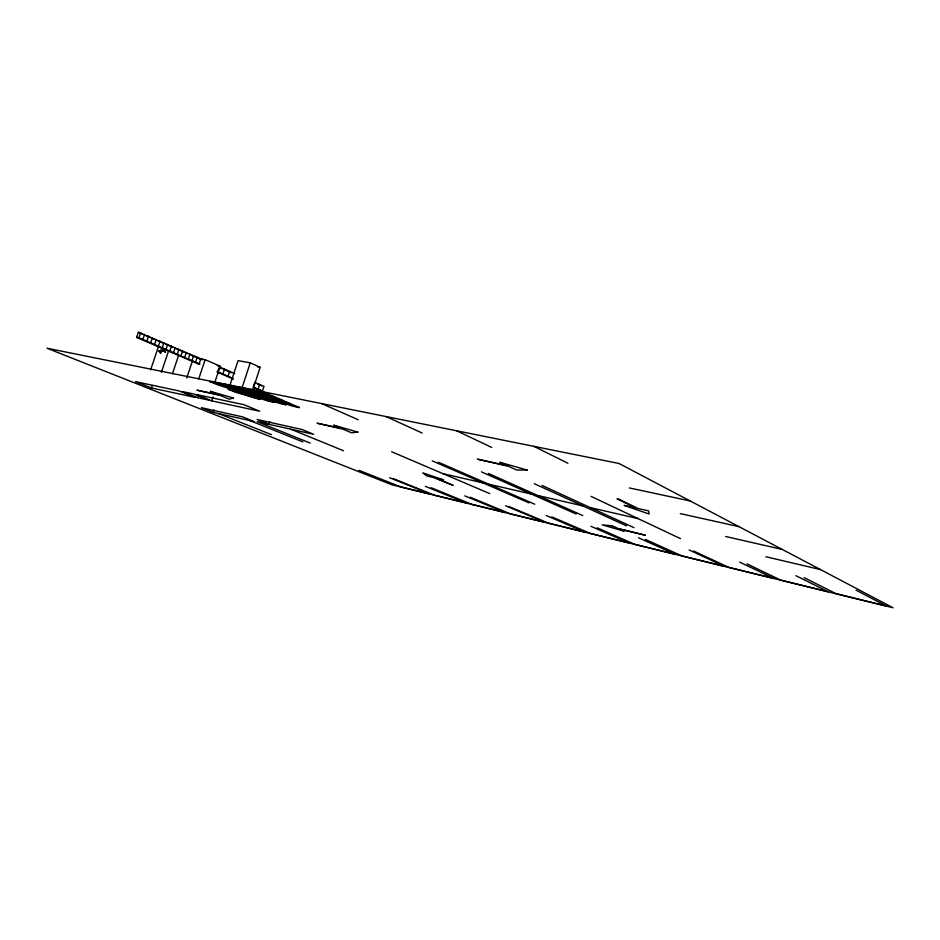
<?xml version="1.0" encoding="UTF-8"?>
<svg xmlns="http://www.w3.org/2000/svg" width="940" height="940" viewBox="0 0 940 940"><rect width="100%" height="100%" fill="white"/><g stroke="black" fill="none" stroke-linecap="round" stroke-linejoin="round"><path stroke-width="1.41" d="M165.029 352.359L165.088 351.983M165.558 352.359L165.158 352.077M262.483 391.064L264.022 386.363L254.775 382.333L253.224 387.069L262.483 391.064L253.447 387.703M269.757 421.661L268.899 424.293L257.113 419.51L301.928 429.474L313.631 434.304L257.243 421.684L310.177 443.069M241.897 388.208L250.24 362.84L260.168 367.305L252.39 391.017M258.136 389.184L259.675 384.472M213.204 412.378L254.2 421.578L242.461 416.843L201.43 407.702L213.204 412.378L214.038 409.875M228.044 376.212L229.642 371.394M229.76 385.753L238.067 360.619L250.24 362.84M197.435 397.667L208.915 400.146L193.711 393.989L182.219 391.534L197.435 397.667L198.328 394.976M217.692 371.747L218.903 368.104M214.778 382.498L220.183 366.201L205.155 359.644L198.493 358.41L191.278 355.261M211.723 400.863L259.687 411.227L243.848 404.67L195.826 394.412L211.723 400.863L212.992 397.009M222.886 373.991L224.496 369.15M188.305 359.08L189.974 354.11M191.948 360.654L193.605 355.696M186.766 377.915L192.688 360.22M195.579 362.217L197.224 357.271M200.831 358.845L199.186 363.768L196.848 363.334M198.751 378.879L205.155 359.644M161.386 372.299L168.566 350.973M169.764 351.09L171.456 346.049M173.512 352.712L175.204 347.683M177.249 354.31L178.929 349.304M172.396 373.873L178.612 355.308M180.95 355.919L182.63 350.914M184.639 357.505L186.308 352.512M150.67 342.865L152.397 337.754M154.536 344.522L156.263 339.434M158.378 346.179L160.094 341.103M150.623 369.866L158.543 346.378M158.825 351.102L159.847 351.525L158.872 351.172M160.258 352.747L161.198 350.714M162.197 347.823L163.901 342.759M160.646 352.817L161.48 350.326M163.278 348.305L162.479 350.679L165.193 351.184L166.004 348.811M163.337 348.517L162.655 350.514L165.135 350.973M151.434 387.95L195.097 397.385L179.211 390.97L135.548 381.64L151.434 387.95L152.268 385.506M165.992 349.469L167.696 344.404M198.822 364.18L136.617 337.389L138.368 332.243L202.793 359.691M136.617 337.389L138.944 337.812L140.695 332.654M142.88 339.505L144.619 334.358M146.793 341.185L148.52 336.062M257.466 366.8L260.168 367.305M160.517 350.773L161.657 350.984M161.457 351.584L160.658 350.914M158.848 351.161L159.847 351.525M160.106 352.018L161.233 352.23M217.293 365.66L220.183 366.201M262.377 391.628L299.378 407.561L292.728 406.186L224.437 383.99M629.354 487.942L690.254 500.985M680.278 513.604L739.016 526.659M725.692 536.493L782.327 549.477M443.034 473.678L482.937 482.878M488.906 484.253L531.182 493.994M537.903 495.545L582.8 505.885M590.379 507.635L638.189 518.645M765.889 556.75L820.526 569.593M256.491 390.441L268.629 394.318M250.651 389.266L274.809 396.986M243.754 387.879L282.106 400.123M217.751 382.639L286.148 404.823L280.402 403.624L212.193 381.522M238.349 386.787L290.671 403.812M230.817 385.271L299.378 407.561M218.491 413.565L271.413 434.632M358.951 470.329L400.522 486.826L430.826 494.264L389.606 477.72M250.134 420.662L302.868 441.894M393.226 478.601L434.386 495.157L466.052 502.923L425.315 486.344M290.918 429.228L343.57 450.765M431.084 487.731L471.739 504.322L504.945 512.465L464.795 495.862M470.141 497.201L510.185 513.792L545 522.335L505.555 505.744M509.069 506.566L548.466 523.169L584.938 532.122L546.258 515.531M391.639 451.764L489.752 493.606M138.944 337.812L199.938 364.097M217.234 371.559L233.202 378.444M217.187 372.087L233.308 379.031M551.803 516.871L590.379 533.462L628.719 542.862L590.966 526.318M138.368 332.243L142.292 333.959M146.194 335.651L148.779 336.779M150.071 337.343L153.925 339.011M157.755 340.68L160.293 341.784M161.574 342.336L164.101 343.441M165.358 343.993L172.866 347.26M176.591 348.881L179.058 349.95M180.292 350.491L183.982 352.089M185.204 352.618L187.636 353.687M199.48 358.833L201.442 359.691M219.843 367.693L222.439 368.821M223.72 369.385L231.416 372.722M257.607 384.119L261.708 385.905M432.224 460.847L528.914 502.853M438.31 462.21L534.778 504.228M219.302 366.882L234.753 373.615M597.17 527.81L634.782 544.354L675.143 554.259L638.495 537.774M321.621 403.565L358.257 419.769M481.445 471.868L576.161 514.004M488.306 473.407L582.73 515.555M645.439 539.454L681.923 555.916L724.482 566.362L689.126 549.994M534.261 483.689L626.557 525.895M386.117 416.561L422.166 433.035M542.028 485.428L633.948 527.634M693.544 550.993L728.806 567.372L773.632 578.37L739.674 562.12M591.119 496.414L680.466 538.62M456.582 430.767L491.796 447.475M746.995 563.883L780.741 580.109L828.128 591.742L795.898 575.68M533.885 446.347L567.936 463.267M804.147 577.665L836.118 593.704L886.326 606.018L856.093 590.191M160.716 350.185L159.882 352.676L161.01 352.888L161.856 350.397L160.716 350.185M233.32 397.961L229.313 399.195L220.23 395.446L196.918 390.171L218.421 394.694L210.255 391.322L233.32 397.961M357.882 432.118L351.372 432.741L342.924 429.122L317.074 423.188L341.244 428.405L333.641 425.15L357.882 432.118M527.246 470.094L516.518 469.977L508.599 466.311L477.45 459.178L507.013 465.57L499.869 462.269L527.246 470.094M612.269 525.871L602.152 524.826L624.195 531.229L619.166 528.973L645.51 535.26L618.038 528.468L612.269 525.871M619.084 463.514L47 348.235L392.004 484.817L893 607.757L619.084 463.514M260.086 399.418L235.094 392.133L228.056 389.172L260.086 399.418M274.797 402.461L268.523 401.157L217.986 384.93L209.785 381.476L274.797 402.461M619.319 499.399L616.957 498.87L635.828 508L624.136 505.368L649.093 514.027L648.647 510.878L638.154 508.528L619.319 499.399M433.904 477.614L426.701 475.934L422.718 472.832L443.751 479.929L435.526 478.002L453.174 485.393L433.904 477.614"/></g></svg>
